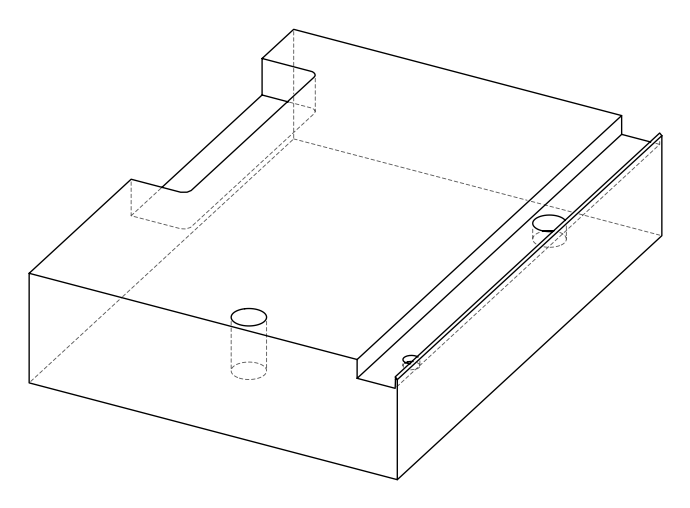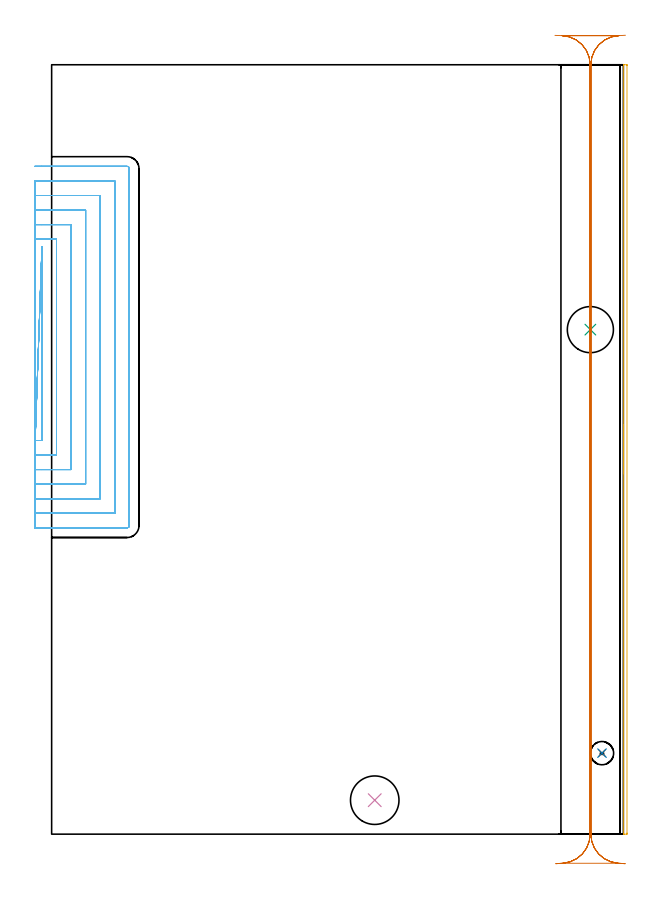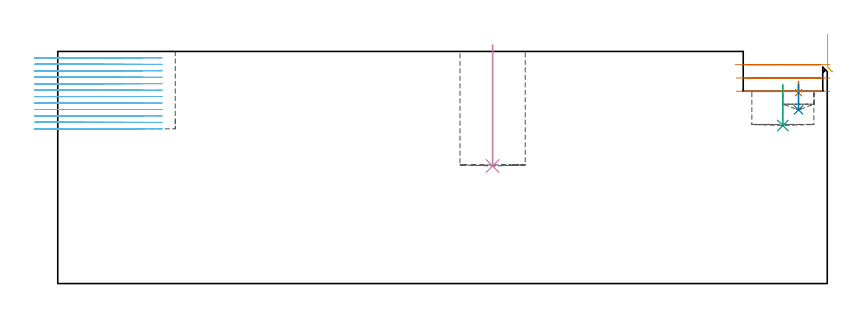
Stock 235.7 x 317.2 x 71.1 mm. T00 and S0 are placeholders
(PLAN: 7 operations, 6 tool changes, 64.5 min)
(1 SPOT_DRILL | STEP1POCKET | NXT0321_9005460120000 | 0.03 min | 1268 mm3)
(2 DRILL_BLIND_HOLE_INTO_CENTER | STEP1POCKET | NXT0301_067 | 0.03 min | 377 mm3)
(3 INDEXABLE_INSERT_DRILL_BLIND_HOLE_FROM_SOLID | STEP1POCKET_1 | NXT0302_009 | 0.05 min | 6366 mm3)
(4 INDEXABLE_INSERT_DRILL_BLIND_HOLE_FROM_SOLID_1 | STEP1POCKET_2 | NXT0302_011 | 0.15 min | 10942 mm3)
(5 AREA_MILL | FG_CHAMFER_SURFACE | UGT0205_001 | 2.68 min | 6047 mm3)
(6 MILL_SLOT | SLOT_PARTIAL_RECTANGULAR | NXT0201_009 | Follow Part, ap 2, ae 75% | 57.08 min | 133722 mm3)
(7 MILL_RECTANGULAR_SLOT | SLOT_RECTANGULAR | UGT0201_106 | Follow Part, ap 6, ae 75% | 4.5 min | 85694 mm3)
(TOOL NXT0321_9005460120000 | NC Spot Drill, 142deg, 12mm, Carbide, Uncoated | D12 PA142 FL30 Z2)
(TOOL NXT0301_067 | Carbide Drill 9.6mm [860.1-0960-029A1-MM 2214] | D9.6 PA140 FL47 Z2)
(TOOL NXT0302_009 | Index. Insert Drill 19mm [880-D1900L25-05] | D19 PA176 FL95 Z2)
(TOOL NXT0302_011 | Index. Insert Drill 20mm [880-D2000L25-05] | D20 PA176 FL100 Z2)
(TOOL UGT0205_001 | Chamfer Mill 20 x 3 x 45 deg. | D20 FL50 Z2)
(TOOL NXT0201_009 | ENDMILL 8mm [2P460-0800-NA 1630] | D8 FL26 Z6)
(TOOL UGT0201_106 | End Mill 24 mm | D24 FL25 Z2)
(OP 1 SPOT_DRILL)
G17 G21 G94 G90
T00 M6
G54
G17 G0 G90 X226.9 Y33.4 S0 M3
G43 Z81.1 H0
G94 G81 G98 Z58.487 F250. R61.9
G80
M5
M2
(OP 2 DRILL_BLIND_HOLE_INTO_CENTER)
G17 G21 G94 G90
T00 M6
G54
G17 G0 G90 X226.9 Y33.4 S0 M3
G43 Z81.1 H1
G94 G81 G98 Z53.2 F250. R60.9
G80
M5
M2
(OP 3 INDEXABLE_INSERT_DRILL_BLIND_HOLE_FROM_SOLID)
G17 G21 G94 G90
T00 M6
G54
G17 G0 G90 X222.1 Y208. S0 M3
G43 Z81.1 H1
G94 G81 G98 Z48.4 F250. R60.9
G80
M5
M2
(OP 4 INDEXABLE_INSERT_DRILL_BLIND_HOLE_FROM_SOLID_1)
G17 G21 G94 G90
T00 M6
G54
G17 G0 G90 X133.2 Y14. S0 M3
G43 Z81.1 H1
G94 G81 G98 Z36. F250. R73.1
G80
M5
M2
(OP 5 AREA_MILL)
G17 G21 G94 G90
T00 M6
G54
G17 G0 G90 X235.8 Y148.6 S1061 M3
G43 Z81.1 H0
Z76.3
G94 G1 Y148.638 Z75.428 F250.
Y148.752 Z74.563
Y148.941 Z73.712
Y149.203 Z72.88
Y149.537 Z72.074
Y149.94 Z71.3
Y150.408 Z70.564
Y150.94 Z69.872
Y151.529 Z69.229
Y152.172 Z68.639
Y152.864 Z68.108
Y153.6 Z67.64
Y154.374 Z67.237
Y155.18 Z66.903
Y156.012 Z66.641
Y156.864 Z66.452
Y157.728 Z66.338
Y158.6 Z66.3
Y317.038
X235.803 Y317.19 Z66.288
X235.894 Y317.197 Z66.198
X235.992 Y317.2 Z66.107
X237.09 Y317.199 Z65.005
X237.191 Y317.196 Z64.905
X237.193 Y317.172 Z64.903
X237.198 Y317.039 Z64.902
X237.2 Y316.902 Z64.9
Y0.471
X237.198 Y0.161 Z64.902
X237.193 Y0.028 Z64.903
X237.191 Y0.004 Z64.905
X237.09 Y0.001 Z65.005
X235.992 Y0. Z66.107
X235.896 Y0.001 Z66.196
X235.888 Z66.204
X235.803 Y0.01 Z66.288
X235.8 Y0.161 Z66.3
Y158.6
Y159.472 Z66.338
Y160.336 Z66.452
Y161.188 Z66.641
Y162.02 Z66.903
Y162.826 Z67.237
Y163.6 Z67.64
Y164.336 Z68.108
Y165.028 Z68.639
Y165.671 Z69.229
Y166.26 Z69.872
Y166.792 Z70.564
Y167.26 Z71.3
Y167.663 Z72.074
Y167.997 Z72.88
Y168.259 Z73.712
Y168.448 Z74.563
Y168.562 Z75.428
Y168.6 Z76.3
G0 Z81.1
M5
M2
(OP 6 MILL_SLOT)
G17 G21 G94 G90
T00 M6
G54
G17 G0 G90 X-7. Y156.3 S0 M3
G43 Z81.1 H1
Z69.125
G94 G1 X-4. F250.
X2. F500.
Y245.3
X-4.
X-7. F250.
Y150.3
X-4.
X8. F500.
Y251.3
X-4.
X-7. F250.
Y144.3
X-4.
X14. F500.
Y257.3
X-4.
X-7. F250.
Y138.3
X-4.
X20. F500.
Y263.3
X-4.
X-7. F250.
Y132.3
X-4.
X26. F500.
Y269.3
X-4.
X-7. F250.
Y126.3
X-4.
X31.1 F500.
G3 X32. Y127.2 R0.9
G1 Y274.4
G3 X31.1 Y275.3 R0.9
G1 X-4.
X-7. F250.
G0 Y156.3 Z67.15
G1 X-4.
X2. F500.
Y245.3
X-4.
X-7. F250.
Y150.3
X-4.
X8. F500.
Y251.3
X-4.
X-7. F250.
Y144.3
X-4.
X14. F500.
Y257.3
X-4.
X-7. F250.
Y138.3
X-4.
X20. F500.
Y263.3
X-4.
X-7. F250.
Y132.3
X-4.
X26. F500.
Y269.3
X-4.
X-7. F250.
Y126.3
X-4.
X31.1 F500.
G3 X32. Y127.2 R0.9
G1 Y274.4
G3 X31.1 Y275.3 R0.9
G1 X-4.
X-7. F250.
G0 Y162.3 Z65.175
G1 X-4.
Y239.3 F500.
Y242.3 F250.
X-7. Y156.3 F500.
X-4. F250.
X2. F500.
Y245.3
X-4.
X-7. F250.
Y150.3
X-4.
X8. F500.
Y251.3
X-4.
X-7. F250.
Y144.3
X-4.
X14. F500.
Y257.3
X-4.
X-7. F250.
Y138.3
X-4.
X20. F500.
Y263.3
X-4.
X-7. F250.
Y132.3
X-4.
X26. F500.
Y269.3
X-4.
X-7. F250.
Y126.3
X-4.
X31.1 F500.
G3 X32. Y127.2 R0.9
G1 Y274.4
G3 X31.1 Y275.3 R0.9
G1 X-4.
X-7. F250.
G0 Y162.3 Z63.2
G1 X-4.
Y239.3 F500.
Y242.3 F250.
X-7. Y156.3 F500.
X-4. F250.
X2. F500.
Y245.3
X-4.
X-7. F250.
Y150.3
X-4.
X8. F500.
Y251.3
X-4.
X-7. F250.
Y144.3
X-4.
X14. F500.
Y257.3
X-4.
X-7. F250.
Y138.3
X-4.
X20. F500.
Y263.3
X-4.
X-7. F250.
Y132.3
X-4.
X26. F500.
Y269.3
X-4.
X-7. F250.
Y126.3
X-4.
X31.1 F500.
G3 X32. Y127.2 R0.9
G1 Y274.4
G3 X31.1 Y275.3 R0.9
G1 X-4.
X-7. F250.
G0 Y162.3 Z61.225
G1 X-4.
Y239.3 F500.
Y242.3 F250.
X-7. Y156.3 F500.
X-4. F250.
X2. F500.
Y245.3
X-4.
X-7. F250.
Y150.3
X-4.
X8. F500.
Y251.3
X-4.
X-7. F250.
Y144.3
X-4.
X14. F500.
Y257.3
X-4.
X-7. F250.
Y138.3
X-4.
X20. F500.
Y263.3
X-4.
X-7. F250.
Y132.3
X-4.
X26. F500.
Y269.3
X-4.
X-7. F250.
Y126.3
X-4.
X31.1 F500.
G3 X32. Y127.2 R0.9
G1 Y274.4
G3 X31.1 Y275.3 R0.9
G1 X-4.
X-7. F250.
G0 Y162.3 Z59.25
G1 X-4.
Y239.3 F500.
Y242.3 F250.
X-7. Y156.3 F500.
X-4. F250.
X2. F500.
Y245.3
X-4.
X-7. F250.
Y150.3
X-4.
X8. F500.
Y251.3
X-4.
X-7. F250.
Y144.3
X-4.
X14. F500.
Y257.3
X-4.
X-7. F250.
Y138.3
X-4.
X20. F500.
Y263.3
X-4.
X-7. F250.
Y132.3
X-4.
X26. F500.
Y269.3
X-4.
X-7. F250.
Y126.3
X-4.
X31.1 F500.
G3 X32. Y127.2 R0.9
G1 Y274.4
G3 X31.1 Y275.3 R0.9
G1 X-4.
X-7. F250.
G0 Y162.3 Z57.275
G1 X-4.
Y239.3 F500.
Y242.3 F250.
X-7. Y156.3 F500.
X-4. F250.
X2. F500.
Y245.3
X-4.
X-7. F250.
Y150.3
X-4.
X8. F500.
Y251.3
X-4.
X-7. F250.
Y144.3
X-4.
X14. F500.
Y257.3
X-4.
X-7. F250.
Y138.3
X-4.
X20. F500.
Y263.3
X-4.
X-7. F250.
Y132.3
X-4.
X26. F500.
Y269.3
X-4.
X-7. F250.
Y126.3
X-4.
X31.1 F500.
G3 X32. Y127.2 R0.9
G1 Y274.4
G3 X31.1 Y275.3 R0.9
G1 X-4.
X-7. F250.
G0 Y162.3 Z55.3
G1 X-4.
Y239.3 F500.
Y242.3 F250.
X-7. Y156.3 F500.
X-4. F250.
X2. F500.
Y245.3
X-4.
X-7. F250.
Y150.3
X-4.
X8. F500.
Y251.3
X-4.
X-7. F250.
Y144.3
X-4.
X14. F500.
Y257.3
X-4.
X-7. F250.
Y138.3
X-4.
X20. F500.
Y263.3
X-4.
X-7. F250.
Y132.3
X-4.
X26. F500.
Y269.3
X-4.
X-7. F250.
Y126.3
X-4.
X31.1 F500.
G3 X32. Y127.2 R0.9
G1 Y274.4
G3 X31.1 Y275.3 R0.9
G1 X-4.
X-7. F250.
G0 Y162.3 Z53.325
G1 X-4.
Y239.3 F500.
Y242.3 F250.
X-7. Y156.3 F500.
X-4. F250.
X2. F500.
Y245.3
X-4.
X-7. F250.
Y150.3
X-4.
X8. F500.
Y251.3
X-4.
X-7. F250.
Y144.3
X-4.
X14. F500.
Y257.3
X-4.
X-7. F250.
Y138.3
X-4.
X20. F500.
Y263.3
X-4.
X-7. F250.
Y132.3
X-4.
X26. F500.
Y269.3
X-4.
X-7. F250.
Y126.3
X-4.
X31.1 F500.
G3 X32. Y127.2 R0.9
G1 Y274.4
G3 X31.1 Y275.3 R0.9
G1 X-4.
X-7. F250.
G0 Y162.3 Z51.35
G1 X-4.
Y239.3 F500.
Y242.3 F250.
X-7. Y156.3 F500.
X-4. F250.
X2. F500.
Y245.3
X-4.
X-7. F250.
Y150.3
X-4.
X8. F500.
Y251.3
X-4.
X-7. F250.
Y144.3
X-4.
X14. F500.
Y257.3
X-4.
X-7. F250.
Y138.3
X-4.
X20. F500.
Y263.3
X-4.
X-7. F250.
Y132.3
X-4.
X26. F500.
Y269.3
X-4.
X-7. F250.
Y126.3
X-4.
X31.1 F500.
G3 X32. Y127.2 R0.9
G1 Y274.4
G3 X31.1 Y275.3 R0.9
G1 X-4.
X-7. F250.
G0 Y162.3 Z49.375
G1 X-4.
Y239.3 F500.
Y242.3 F250.
X-7. Y156.3 F500.
X-4. F250.
X2. F500.
Y245.3
X-4.
X-7. F250.
Y150.3
X-4.
X8. F500.
Y251.3
X-4.
X-7. F250.
Y144.3
X-4.
X14. F500.
Y257.3
X-4.
X-7. F250.
Y138.3
X-4.
X20. F500.
Y263.3
X-4.
X-7. F250.
Y132.3
X-4.
X26. F500.
Y269.3
X-4.
X-7. F250.
Y126.3
X-4.
X31.1 F500.
G3 X32. Y127.2 R0.9
G1 Y274.4
G3 X31.1 Y275.3 R0.9
G1 X-4.
X-7. F250.
G0 Y162.3 Z47.4
G1 X-4.
Y239.3 F500.
Y242.3 F250.
X-7. Y156.3 F500.
X-4. F250.
X2. F500.
Y245.3
X-4.
X-7. F250.
Y150.3
X-4.
X8. F500.
Y251.3
X-4.
X-7. F250.
Y144.3
X-4.
X14. F500.
Y257.3
X-4.
X-7. F250.
Y138.3
X-4.
X20. F500.
Y263.3
X-4.
X-7. F250.
Y132.3
X-4.
X26. F500.
Y269.3
X-4.
X-7. F250.
Y126.3
X-4.
X31.1 F500.
G3 X32. Y127.2 R0.9
G1 Y274.4
G3 X31.1 Y275.3 R0.9
G1 X-4.
X-7. F250.
G0 Z81.1
M5
M2
(OP 7 MILL_RECTANGULAR_SLOT)
G17 G21 G94 G90
T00 M6
G54
G17 G0 G90 X207.492 Y329.312 S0 M3
G43 Z81.1 H0
Z67.033
G94 G1 X210.49 Y329.19 F250.
G2 X222. Y317.2 R12. F500.
G1 Y0.
G2 X210.848 Y-11.97 R12.
G1 Y-12.
X233.452
Y-11.97
G2 X222.3 Y0. R12.
G1 Y317.2
G2 X233.564 Y329.177 R12.
G1 X236.558 Y329.361 F250.
G0 Z81.1
X236.445 Y-12.182
Z62.967
G1 X233.452 Y-11.97
G2 X222.3 Y0. R12. F500.
G1 Y317.2
G2 X233.81 Y329.19 R12.
G1 X210.49
G2 X222. Y317.2 R12.
G1 Y0.
G2 X210.848 Y-11.97 R12.
G1 X207.855 Y-12.182 F250.
G0 X236.445 Z58.9
G1 X233.452 Y-11.97
G2 X222.3 Y0. R12. F500.
G1 Y317.2
G2 X233.81 Y329.19 R12.
G1 X210.49
G2 X222. Y317.2 R12.
G1 Y0.
G2 X210.848 Y-11.97 R12.
G1 X207.855 Y-12.182 F250.
G0 Z81.1
M5
M2
